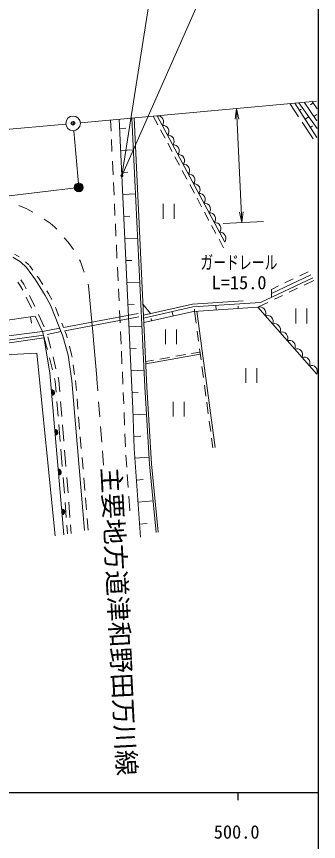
# Model space of a CAD drawing. Units: millimetres, scale not verified. Extents: x 40000 to 680000, y 20000 to 380000.
# Drawn here: x 537850 to 579000, y 198357 to 310556 of the extents above; entities that cross this region are included whole.
import ezdxf
from ezdxf.enums import TextEntityAlignment as Align

# ---------------------------------------------------------------- set-up
doc = ezdxf.new("R2010")
doc.units = ezdxf.units.MM
doc.header["$LTSCALE"] = 1000
doc.header["$PDMODE"] = 32
doc.header["$PDSIZE"] = 500
doc.linetypes.add('CHAIN', pattern=[18.5, 12, -1.5, 3.5, -1.5])
for name, color, linetype, lineweight in [('M-BGD', 7, 'Continuous', 13), ('M-BMK', 2, 'CHAIN', 13), ('M-BMK-SRVR', 3, 'Continuous', 13), ('M-STR-HTXT', 7, 'Continuous', 13), ('M-STR-STR3', 7, 'Continuous', 13), ('M-STR-STRC', 7, 'Continuous', 13), ('M-TTL-BAND', 7, 'Continuous', 25)]:
    doc.layers.add(name, color=color, linetype=linetype, lineweight=lineweight)
doc.layers.add('M-OTRS', color=6, linetype='Continuous')
doc.styles.add('ＭＳ ゴシック', font='')
doc.styles.get('ＭＳ ゴシック').set_extended_font_data('MS Gothic')

# ---------------------------------------------------------------- blocks, each defined once
blk = doc.blocks.new('open_arrow')
at = {"color": 0, "linetype": 'Continuous', "lineweight": -2}
blk.add_lwpolyline([(7.5, 1.25), (0, 0), (7.5, -1.25)], dxfattribs=at)
blk = doc.blocks.new('filled_dot')
at = {"color": 0, "linetype": 'Continuous', "lineweight": -2, "const_width": 1.25}
blk.add_lwpolyline([(-0.625, 0, 1), (0.625, 0, 1)], format="xyb", close=True, dxfattribs=at)

msp = doc.modelspace()

# ---------------------------------------------------------------- linework, layer by layer
at = {"layer": 'M-BGD'}
for p, q in [((575082, 298714), (576294, 296898)), ((575757, 298775), (578787, 294090)), ((576337, 298829), (578806, 295313)), ((577026, 298892), (578789, 296381)), ((577922, 298548), (578280, 298792)), ((578143, 298994), (578806, 298021)), ((576643, 297946), (576397, 297787)), ((550659, 296480), (550730, 294958)), ((551855, 296589), (553711, 257239)), ((553564, 296746), (555327, 260171)), ((553863, 296773), (555627, 260187)), ((556474, 297012), (557107, 295829)), ((557014, 297061), (566215, 279882)), ((566215, 279882), (557014, 297061)), ((577668, 296933), (577161, 296605)), ((578769, 297250), (578374, 296973)), ((552731, 295370), (551914, 295331)), ((557483, 295128), (558089, 293996)), ((576771, 296182), (578279, 293921)), ((578185, 295670), (577889, 295479)), ((550783, 293835), (550862, 292176)), ((558455, 293312), (559055, 292191)), ((553773, 292415), (552056, 292334)), ((550923, 290885), (551011, 289005)), ((559444, 291465), (560046, 290342)), ((560443, 289600), (561077, 288416)), ((553014, 289376), (552197, 289338)), ((551061, 287959), (551140, 286276)), ((561466, 287689), (562096, 286514)), ((554062, 286422), (552338, 286341)), ((551195, 285099), (551271, 283496)), ((557817, 283061), (557817, 285061)), ((559317, 285061), (559317, 283061)), ((562451, 285851), (563072, 284690)), ((538188, 284874), (539278, 284394)), ((539278, 284394), (540079, 283945)), ((563465, 283958), (564067, 282833)), ((541618, 283016), (542451, 282439)), ((553296, 283383), (552480, 283344)), ((542451, 282439), (543092, 281926)), ((543092, 281926), (543360, 281646)), ((551324, 282378), (551403, 280704)), ((564434, 282149), (565013, 281066)), ((544342, 280452), (544887, 279843)), ((544887, 279843), (545400, 279202)), ((551459, 279505), (551545, 277679)), ((554351, 280429), (552621, 280348)), ((565445, 280260), (566060, 279113)), ((545400, 279202), (545626, 278861)), ((538383, 277183), (537348, 277804)), ((538199, 277876), (537582, 278246)), ((539203, 276406), (538383, 277183)), ((539547, 276769), (539087, 277204)), ((546435, 277475), (546553, 277247)), ((546553, 277247), (546938, 276157)), ((553579, 277389), (552762, 277351)), ((540442, 274744), (539203, 276406)), ((540070, 276080), (539604, 276704)), ((546938, 276157), (547066, 275772)), ((551604, 276444), (551689, 274626)), ((540854, 275027), (540686, 275253)), ((541441, 274097), (540854, 275027)), ((571115, 271646), (578207, 275003)), ((572585, 272895), (577952, 275436)), ((576441, 275273), (577608, 275826)), ((538046, 274443), (538409, 273889)), ((538409, 273889), (538701, 273338)), ((538442, 274752), (538840, 274143)), ((538840, 274143), (539171, 273518)), ((541778, 272626), (540442, 274744)), ((547595, 274135), (547675, 273881)), ((547675, 273881), (547803, 272567)), ((554639, 274436), (552903, 274354)), ((572585, 273449), (573550, 273905)), ((574423, 274318), (575567, 274860)), ((577021, 273999), (578378, 274641)), ((542210, 272877), (541974, 273252)), ((542654, 272050), (542210, 272877)), ((551741, 273534), (551819, 271872)), ((572585, 272342), (572585, 273449)), ((575017, 273051), (576156, 273590)), ((539188, 272379), (539885, 270904)), ((539637, 272600), (540331, 271130)), ((542495, 271289), (541778, 272626)), ((547803, 272567), (547815, 272430)), ((547815, 272430), (548236, 267640)), ((561842, 271446), (568746, 271893)), ((561899, 271049), (571115, 271646)), ((570726, 271020), (572081, 271661)), ((573007, 272099), (574113, 272623)), ((544189, 267086), (542495, 271289)), ((543641, 269783), (543150, 271002)), ((551881, 270560), (551959, 268900)), ((553862, 271396), (553045, 271358)), ((555085, 271417), (556119, 270158)), ((555156, 269941), (561842, 271446)), ((555176, 269536), (561899, 271049)), ((555205, 268927), (561985, 270453)), ((559053, 270408), (559185, 269823)), ((561985, 270453), (570726, 271020)), ((562085, 270755), (562111, 270481)), ((562100, 270460), (562316, 268858)), ((562400, 270480), (564900, 251941)), ((565031, 271252), (565069, 270653)), ((568044, 271149), (568063, 270847)), ((570726, 271020), (578765, 261924)), ((578765, 261924), (570726, 271020)), ((575911, 268823), (575911, 270823)), ((577411, 270823), (577411, 268823)), ((526584, 267899), (540412, 269788)), ((539898, 268860), (539783, 269702)), ((540412, 269788), (541388, 267720)), ((540855, 270020), (541640, 268359)), ((544254, 268262), (554407, 270183)), ((544445, 267789), (554500, 269691)), ((556190, 269468), (556258, 269164)), ((541388, 267720), (543753, 268167)), ((544254, 268262), (544027, 268827)), ((554928, 268443), (553186, 268361)), ((527197, 265889), (541388, 267720)), ((541523, 267237), (528148, 265330)), ((541388, 267720), (541960, 265661)), ((542407, 262098), (541523, 267237)), ((542016, 267330), (543944, 267695)), ((544874, 264479), (544189, 267086)), ((544665, 267243), (544445, 267789)), ((544771, 266838), (544665, 267243)), ((548236, 267640), (548376, 266047)), ((552015, 267721), (552096, 266009)), ((558139, 265977), (558139, 267977)), ((559639, 267977), (559639, 265977)), ((562465, 267755), (562650, 266379)), ((541579, 266841), (528667, 265000)), ((542113, 266979), (542444, 265789)), ((548376, 266047), (548777, 261479)), ((541960, 265661), (542055, 265283)), ((542444, 265789), (542525, 265464)), ((545364, 264579), (545060, 265736)), ((552142, 265023), (552223, 263305)), ((554144, 265403), (553327, 265364)), ((561680, 264710), (562848, 264911)), ((562788, 265354), (562989, 263863)), ((534457, 264430), (540625, 264766)), ((540625, 264766), (543127, 239923)), ((542338, 264157), (542753, 262507)), ((542828, 264261), (543230, 262661)), ((545395, 260992), (544874, 264479)), ((545417, 264223), (545364, 264579)), ((555460, 263640), (556502, 263819)), ((555475, 263338), (562888, 264614)), ((557371, 263969), (558698, 264197)), ((559570, 264347), (560896, 264575)), ((545768, 261879), (545571, 263198)), ((563109, 262975), (563316, 261441)), ((569082, 260725), (569082, 262725)), ((570582, 262725), (570582, 260725)), ((544284, 240082), (542407, 262098)), ((543515, 261526), (543637, 261039)), ((548777, 261479), (548797, 261254)), ((552275, 262213), (552353, 260563)), ((555217, 262450), (553469, 262368)), ((543044, 261347), (543142, 260957)), ((543142, 260957), (543263, 259468)), ((543637, 261039), (543760, 259519)), ((547122, 240657), (545395, 260992)), ((546006, 259709), (545892, 261050)), ((548797, 261254), (548924, 259639)), ((563453, 260425), (563654, 258937)), ((552406, 259440), (552479, 257875)), ((554427, 259409), (553610, 259371)), ((555327, 260171), (555966, 249683)), ((555627, 260187), (556265, 249707)), ((543366, 258188), (543525, 256220)), ((543866, 258216), (544031, 256176)), ((546221, 257170), (546102, 258574)), ((549041, 258163), (549201, 256131)), ((559189, 256172), (559189, 258172)), ((560689, 258172), (560689, 256172)), ((563768, 258089), (563977, 256541)), ((553711, 257239), (553899, 251788)), ((546453, 254439), (546312, 256103)), ((552529, 256678), (552589, 254958)), ((555553, 256459), (553751, 256374)), ((543619, 255070), (543804, 252773)), ((544124, 255026), (544304, 252804)), ((549307, 254796), (549473, 252685)), ((564112, 255536), (564306, 254099)), ((552628, 253806), (552689, 252051)), ((546678, 251790), (546543, 253389)), ((554811, 253491), (553841, 253458)), ((564426, 253211), (564603, 251901)), ((543889, 251732), (544081, 249350)), ((544402, 251590), (544584, 249344)), ((549568, 251480), (549723, 249520)), ((553899, 251788), (554726, 239760)), ((546917, 248978), (546781, 250585)), ((552756, 250908), (552869, 249268)), ((555908, 250643), (553986, 250511)), ((555966, 249683), (556868, 240399)), ((556265, 249707), (557167, 240428)), ((552938, 248271), (553059, 246504)), ((544202, 247859), (544375, 245726)), ((544703, 247870), (544873, 245771)), ((547162, 246095), (547014, 247834)), ((555126, 247582), (554192, 247518)), ((547384, 243480), (547247, 245100)), ((553140, 245325), (553277, 243341)), ((556454, 244667), (554398, 244525)), ((544477, 244458), (544643, 242410)), ((544975, 244503), (545142, 242440)), ((544728, 241357), (544821, 240211)), ((545226, 241410), (545321, 240235)), ((547620, 240699), (547487, 242271)), ((555658, 241605), (554604, 241532))]:
    msp.add_line(p, q, dxfattribs=at)
for radius in [600, 600, 500, 400, 300, 200, 100]:
    msp.add_circle((546331, 287312), radius, dxfattribs=at)
for centre, radius, start, end in [((557093, 296253), 812, 320.75713, 95.58621), ((557801, 294932), 812, 320.75713, 95.58621), ((558509, 293610), 812, 320.75713, 95.58621), ((559216, 292289), 812, 320.75713, 95.58621), ((559924, 290967), 812, 320.75713, 95.58621), ((560632, 289646), 812, 320.75713, 95.58621), ((561340, 288325), 812, 320.75713, 95.58621), ((562047, 287003), 812, 320.75713, 95.58621), ((562755, 285682), 812, 320.75713, 95.58621), ((563463, 284360), 812, 320.75713, 95.58621), ((564170, 283039), 812, 320.75713, 95.58621), ((564878, 281717), 812, 320.75713, 95.58621), ((565586, 280396), 812, 320.75713, 95.58621), ((570985, 270236), 826, 334.69399, 108.24142), ((571990, 269099), 826, 334.69399, 108.24142), ((572994, 267962), 826, 334.69399, 108.24142), ((573999, 266825), 826, 334.69399, 108.24142), ((575004, 265688), 826, 334.69399, 108.24142), ((576009, 264551), 826, 334.69399, 108.24142), ((577014, 263414), 826, 334.69399, 108.24142), ((578018, 262277), 826, 334.69399, 108.24142), ((542638, 259397), 400, 274.87083, 94.87083), ((542638, 259397), 400, 274.87083, 94.87083), ((542638, 259397), 350, 274.87083, 94.87083), ((542638, 259397), 300, 274.87083, 94.87083), ((542638, 259397), 250, 274.87083, 94.87083), ((542638, 259397), 200, 274.87083, 94.87083), ((542638, 259397), 150, 274.87083, 94.87083), ((542638, 259397), 100, 274.87083, 94.87083), ((542638, 259397), 50, 274.87083, 94.87083), ((543098, 253995), 400, 274.87083, 94.87083), ((543098, 253995), 400, 274.87083, 94.87083), ((543098, 253995), 350, 274.87083, 94.87083), ((543098, 253995), 300, 274.87083, 94.87083), ((543098, 253995), 250, 274.87083, 94.87083), ((543098, 253995), 200, 274.87083, 94.87083), ((543098, 253995), 150, 274.87083, 94.87083), ((543098, 253995), 100, 274.87083, 94.87083), ((543098, 253995), 50, 274.87083, 94.87083), ((543558, 248593), 400, 274.87083, 94.87083), ((543558, 248593), 400, 274.87083, 94.87083), ((543558, 248593), 350, 274.87083, 94.87083), ((543558, 248593), 300, 274.87083, 94.87083), ((543558, 248593), 250, 274.87083, 94.87083), ((543558, 248593), 200, 274.87083, 94.87083), ((543558, 248593), 150, 274.87083, 94.87083), ((543558, 248593), 100, 274.87083, 94.87083), ((543558, 248593), 50, 274.87083, 94.87083), ((544019, 243191), 400, 274.87083, 94.87083), ((544019, 243191), 400, 274.87083, 94.87083), ((544019, 243191), 350, 274.87083, 94.87083), ((544019, 243191), 300, 274.87083, 94.87083), ((544019, 243191), 250, 274.87083, 94.87083), ((544019, 243191), 200, 274.87083, 94.87083), ((544019, 243191), 150, 274.87083, 94.87083), ((544019, 243191), 100, 274.87083, 94.87083), ((544019, 243191), 50, 274.87083, 94.87083)]:
    msp.add_arc(centre, radius, start, end, dxfattribs=at)
at = {"layer": 'M-BMK'}
for p in [(545648, 295017), (480640, 279384)]:
    msp.add_line(p, (546331, 287312), dxfattribs=at)
at = {"layer": 'M-BMK-SRVR'}
for p, q in [((546585, 296107), (578716, 299046)), ((508781, 292649), (544590, 295925))]:
    msp.add_line(p, q, dxfattribs=at)
msp.add_circle((545570, 296014), 1000, dxfattribs=at)
at = {"layer": 'M-OTRS'}
msp.add_point((545554, 296035), dxfattribs=at)
at = {"layer": 'M-STR-STR3'}
for p, q in [((567822, 298050), (568554, 282522)), ((571505, 282661), (566020, 282402))]:
    msp.add_line(p, q, dxfattribs=at)
at = {"layer": 'M-STR-STRC'}
for p, q in [((557770, 324107), (552217, 288901)), ((552217, 288901), (562599, 312363))]:
    msp.add_line(p, q, dxfattribs=at)
at = {"layer": 'M-TTL-BAND'}
for p, q in [((579000, 20000), (579000, 370000)), ((40000, 205000), (579000, 205000)), ((568000, 205000), (568000, 204000))]:
    msp.add_line(p, q, dxfattribs=at)

# ---------------------------------------------------------------- block references
at = {"layer": 'M-STR-STR3', "xscale": 193, "yscale": 193}
for p, rotation in [((567822, 298050), 272.7), ((568554, 282522), 92.7)]:
    msp.add_blockref('open_arrow', p, dxfattribs=dict(at, rotation=rotation))
at = {"layer": 'M-STR-STRC', "xscale": 160, "yscale": 160}
for rotation in [66.1, 81]:
    msp.add_blockref('filled_dot', (552217, 288901), dxfattribs=dict(at, rotation=rotation))

# ---------------------------------------------------------------- texts
at = {"layer": 'M-STR-HTXT', "style": 'ＭＳ ゴシック'}
msp.add_text('主要地方道津和野田万川線', height=2566, rotation=273.019, dxfattribs=at).set_placement((548668, 249139), align=Align.BOTTOM_LEFT)
at = {"layer": 'M-STR-STR3', "style": 'ＭＳ ゴシック', "width": 0.7}
msp.add_text('ガードレール', height=1833, dxfattribs=at).set_placement((562902, 275639), align=Align.BOTTOM_LEFT)
at = {"layer": 'M-STR-STR3', "style": 'ＭＳ ゴシック'}
msp.add_text('L=15.0', height=1833, dxfattribs=at).set_placement((564431, 272908), align=Align.BOTTOM_LEFT)
at = {"layer": 'M-TTL-BAND', "style": 'ＭＳ ゴシック'}
msp.add_text('500.0', height=1833, dxfattribs=at).set_placement((567844, 198195), align=Align.BOTTOM_CENTER)

doc.saveas('drawing.dxf')
